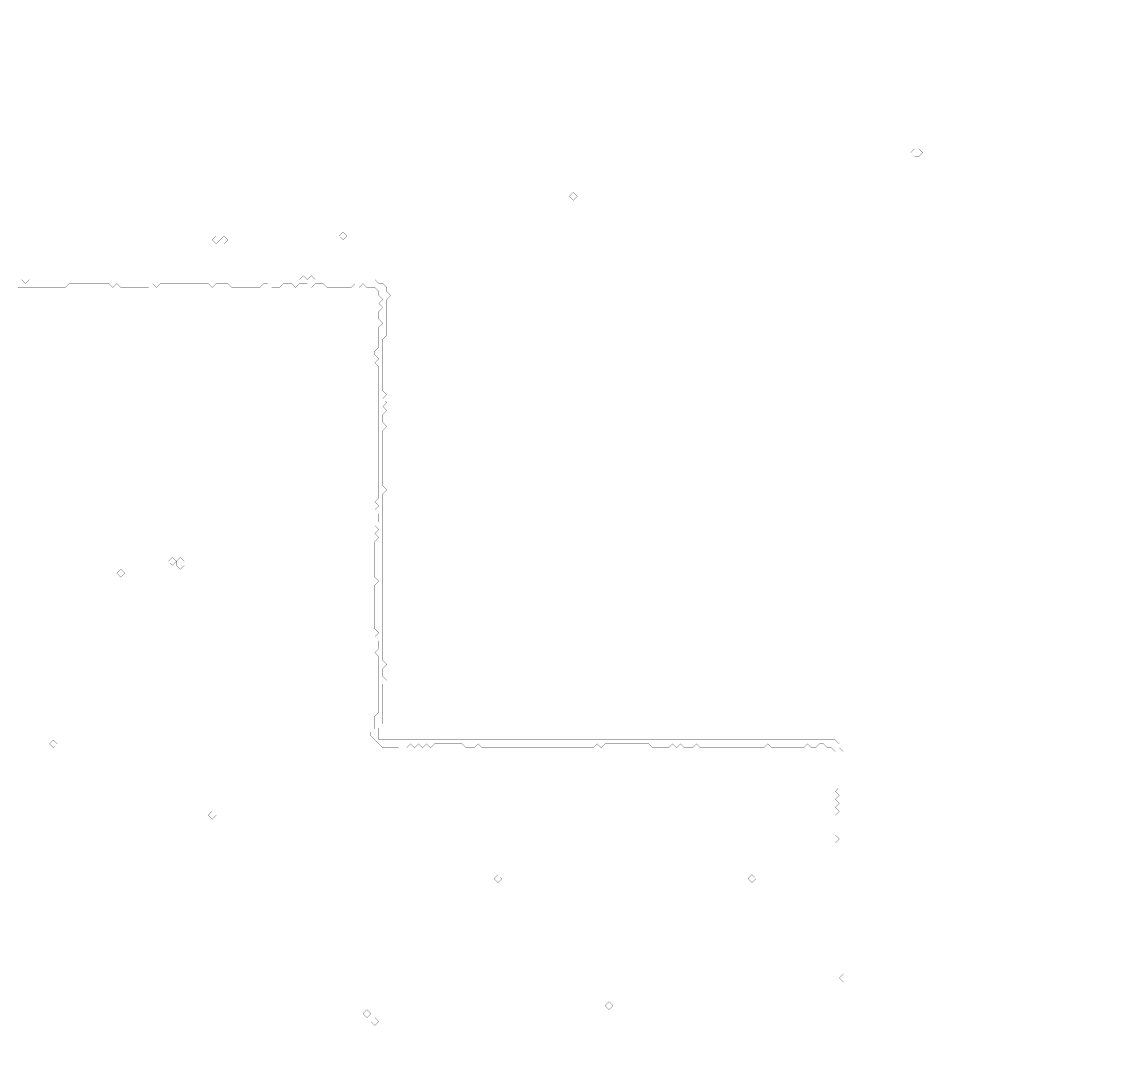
# Model space of a CAD drawing. Header units: metres. Extents: x 0 to 4994, y -4994 to 0.
# Drawn here: x 2336 to 4994, y -2517 to 0 of the extents above; entities that cross this region are included whole.
import ezdxf

# ---------------------------------------------------------------- set-up
doc = ezdxf.new("R2010")
doc.units = ezdxf.units.M
doc.layers.add('conductor', color=1, linetype='Continuous')
doc.layers.add('substrate', color=5, linetype='Continuous')

msp = doc.modelspace()

# ---------------------------------------------------------------- linework, layer by layer
at = {"layer": 'conductor', "const_width": 0.5}
msp.add_lwpolyline([(4339.4, -2521.5), (4339.4, -2511.8), (4339.4, -2502), (4339.4, -2492.2), (4339.4, -2482.5), (4339.4, -2472.7), (4339.4, -2462.9), (4339.4, -2453.1), (4339.4, -2443.4), (4339.4, -2433.6), (4339.4, -2423.8), (4339.4, -2414), (4339.4, -2404.3), (4339.4, -2394.5), (4339.4, -2384.7), (4339.4, -2374.9), (4339.4, -2365.2), (4339.4, -2355.4), (4339.4, -2345.6), (4339.4, -2335.9), (4339.4, -2326.1), (4339.4, -2316.3), (4339.4, -2306.5), (4339.4, -2296.8), (4339.4, -2287), (4339.4, -2277.2), (4339.4, -2267.4), (4339.4, -2257.7), (4339.4, -2247.9), (4339.4, -2238.1), (4339.4, -2228.3), (4339.4, -2218.6), (4339.4, -2208.8), (4339.4, -2199), (4339.4, -2189.2), (4339.4, -2179.5), (4339.4, -2169.7), (4339.4, -2159.9), (4339.4, -2150.2), (4339.4, -2140.4), (4339.4, -2130.6), (4339.4, -2120.8), (4339.4, -2111.1), (4339.4, -2101.3), (4339.4, -2091.5), (4339.4, -2081.7), (4339.4, -2072), (4339.4, -2062.2), (4339.4, -2052.4), (4339.4, -2042.6), (4339.4, -2032.9), (4339.4, -2023.1), (4349.2, -2013.3), (4339.4, -2003.6), (4339.4, -1993.8), (4339.4, -1984), (4339.4, -1974.2), (4339.4, -1964.5), (4339.4, -1954.7), (4349.2, -1944.9), (4339.4, -1935.1), (4349.2, -1925.4), (4339.4, -1915.6), (4349.2, -1905.8), (4339.4, -1896), (4349.2, -1886.3), (4339.4, -1876.5), (4339.4, -1866.7), (4339.4, -1857), (4339.4, -1847.2), (4339.4, -1837.4), (4339.4, -1827.6), (4339.4, -1817.9), (4339.4, -1808.1), (4339.4, -1798.3), (4329.6, -1788.5), (4319.9, -1788.5), (4310.1, -1778.8), (4300.3, -1778.8), (4290.5, -1788.5), (4280.8, -1788.5), (4271, -1778.8), (4261.2, -1788.5), (4251.4, -1788.5), (4241.7, -1788.5), (4231.9, -1788.5), (4222.1, -1788.5), (4212.4, -1788.5), (4202.6, -1788.5), (4192.8, -1788.5), (4183, -1788.5), (4173.3, -1778.8), (4163.5, -1788.5), (4153.7, -1788.5), (4143.9, -1788.5), (4134.2, -1788.5), (4124.4, -1788.5), (4114.6, -1788.5), (4104.8, -1788.5), (4095.1, -1788.5), (4085.3, -1788.5), (4075.5, -1788.5), (4065.8, -1788.5), (4056, -1788.5), (4046.2, -1788.5), (4036.4, -1788.5), (4026.7, -1788.5), (4016.9, -1788.5), (4007.1, -1788.5), (3997.3, -1778.8), (3987.6, -1788.5), (3977.8, -1788.5), (3968, -1788.5), (3958.2, -1778.8), (3948.5, -1788.5), (3938.7, -1778.8), (3928.9, -1788.5), (3919.1, -1788.5), (3909.4, -1788.5), (3899.6, -1788.5), (3889.8, -1788.5), (3880.1, -1778.8), (3870.3, -1778.8), (3860.5, -1778.8), (3850.7, -1778.8), (3841, -1778.8), (3831.2, -1778.8), (3821.4, -1778.8), (3811.6, -1778.8), (3801.9, -1778.8), (3792.1, -1778.8), (3782.3, -1778.8), (3772.5, -1778.8), (3762.8, -1788.5), (3753, -1778.8), (3743.2, -1788.5), (3733.5, -1788.5), (3723.7, -1788.5), (3713.9, -1788.5), (3704.1, -1788.5), (3694.4, -1788.5), (3684.6, -1788.5), (3674.8, -1788.5), (3665, -1788.5), (3655.3, -1788.5), (3645.5, -1788.5), (3635.7, -1788.5), (3625.9, -1788.5), (3616.2, -1788.5), (3606.4, -1788.5), (3596.6, -1788.5), (3586.9, -1788.5), (3577.1, -1788.5), (3567.3, -1788.5), (3557.5, -1788.5), (3547.8, -1788.5), (3538, -1788.5), (3528.2, -1788.5), (3518.4, -1788.5), (3508.7, -1788.5), (3498.9, -1788.5), (3489.1, -1788.5), (3479.3, -1788.5), (3469.6, -1788.5), (3459.8, -1778.8), (3450, -1788.5), (3440.2, -1788.5), (3430.5, -1788.5), (3420.7, -1778.8), (3410.9, -1778.8), (3401.2, -1778.8), (3391.4, -1778.8), (3381.6, -1778.8), (3371.8, -1778.8), (3362.1, -1778.8), (3352.3, -1778.8), (3342.5, -1788.5), (3332.7, -1778.8), (3323, -1788.5), (3313.2, -1778.8), (3303.4, -1788.5), (3293.6, -1778.8), (3283.9, -1788.5), (3274.1, -1778.8), (3264.3, -1788.5), (3254.6, -1788.5), (3244.8, -1788.5), (3235, -1788.5), (3225.2, -1788.5), (3215.5, -1778.8), (3205.7, -1769), (3195.9, -1759.2), (3195.9, -1749.4), (3205.7, -1739.7), (3205.7, -1729.9), (3205.7, -1720.1), (3205.7, -1710.4), (3215.5, -1700.6), (3215.5, -1690.8), (3215.5, -1681), (3215.5, -1671.3), (3215.5, -1661.5), (3215.5, -1651.7), (3215.5, -1641.9), (3215.5, -1632.2), (3215.5, -1622.4), (3215.5, -1612.6), (3215.5, -1602.8), (3215.5, -1593.1), (3215.5, -1583.3), (3215.5, -1573.5), (3215.5, -1563.8), (3205.7, -1554), (3215.5, -1544.2), (3215.5, -1534.4), (3215.5, -1524.7), (3205.7, -1514.9), (3215.5, -1505.1), (3205.7, -1495.3), (3205.7, -1485.6), (3205.7, -1475.8), (3205.7, -1466), (3205.7, -1456.2), (3205.7, -1446.5), (3205.7, -1436.7), (3205.7, -1426.9), (3205.7, -1417.1), (3205.7, -1407.4), (3205.7, -1397.6), (3205.7, -1387.8), (3215.5, -1378.1), (3205.7, -1368.3), (3205.7, -1358.5), (3205.7, -1348.7), (3205.7, -1339), (3205.7, -1329.2), (3205.7, -1319.4), (3205.7, -1309.6), (3205.7, -1299.9), (3205.7, -1290.1), (3205.7, -1280.3), (3215.5, -1270.5), (3205.7, -1260.8), (3215.5, -1251), (3205.7, -1241.2), (3215.5, -1231.5), (3215.5, -1221.7), (3215.5, -1211.9), (3205.7, -1202.1), (3215.5, -1192.4), (3205.7, -1182.6), (3215.5, -1172.8), (3215.5, -1163), (3215.5, -1153.3), (3215.5, -1143.5), (3215.5, -1133.7), (3215.5, -1123.9), (3215.5, -1114.2), (3215.5, -1104.4), (3215.5, -1094.6), (3215.5, -1084.9), (3215.5, -1075.1), (3215.5, -1065.3), (3215.5, -1055.5), (3215.5, -1045.8), (3215.5, -1036), (3215.5, -1026.2), (3215.5, -1016.4), (3215.5, -1006.7), (3215.5, -996.9), (3215.5, -987.1), (3215.5, -977.3), (3215.5, -967.6), (3215.5, -957.8), (3215.5, -948), (3215.5, -938.2), (3215.5, -928.5), (3215.5, -918.7), (3215.5, -908.9), (3215.5, -899.2), (3215.5, -889.4), (3215.5, -879.6), (3215.5, -869.8), (3215.5, -860.1), (3215.5, -850.3), (3205.7, -840.5), (3215.5, -830.7), (3205.7, -821), (3205.7, -811.2), (3215.5, -801.4), (3215.5, -791.6), (3215.5, -781.9), (3215.5, -772.1), (3215.5, -762.3), (3215.5, -752.6), (3225.2, -742.8), (3215.5, -733), (3215.5, -723.2), (3215.5, -713.5), (3225.2, -703.7), (3215.5, -693.9), (3225.2, -684.1), (3215.5, -674.4), (3215.5, -664.6), (3205.7, -654.8), (3195.9, -654.8), (3186.1, -654.8), (3176.4, -645), (3166.6, -654.8), (3156.8, -645), (3147, -654.8), (3137.3, -654.8), (3127.5, -654.8), (3117.7, -654.8), (3108, -654.8), (3098.2, -654.8), (3088.4, -654.8), (3078.6, -645), (3068.9, -645), (3059.1, -645), (3049.3, -654.8), (3039.5, -645), (3029.8, -645), (3020, -645), (3010.2, -654.8), (3000.4, -645), (2990.7, -645), (2980.9, -645), (2971.1, -654.8), (2961.4, -654.8), (2951.6, -654.8), (2941.8, -645), (2932, -645), (2922.3, -654.8), (2912.5, -654.8), (2902.7, -654.8), (2892.9, -654.8), (2883.2, -654.8), (2873.4, -654.8), (2863.6, -654.8), (2853.8, -654.8), (2844.1, -645), (2834.3, -645), (2824.5, -645), (2814.8, -645), (2805, -654.8), (2795.2, -645), (2785.4, -645), (2775.7, -645), (2765.9, -645), (2756.1, -645), (2746.3, -645), (2736.6, -645), (2726.8, -645), (2717, -645), (2707.2, -645), (2697.5, -645), (2687.7, -645), (2677.9, -645), (2668.1, -654.8), (2658.4, -645), (2648.6, -654.8), (2638.8, -654.8), (2629.1, -654.8), (2619.3, -654.8), (2609.5, -654.8), (2599.7, -654.8), (2590, -654.8), (2580.2, -654.8), (2570.4, -645), (2560.6, -654.8), (2550.9, -645), (2541.1, -645), (2531.3, -645), (2521.5, -645), (2511.8, -645), (2502, -645), (2492.2, -645), (2482.5, -645), (2472.7, -645), (2462.9, -645), (2453.1, -645), (2443.4, -654.8), (2433.6, -654.8), (2423.8, -654.8), (2414, -654.8), (2404.3, -654.8), (2394.5, -654.8), (2384.7, -654.8), (2374.9, -654.8), (2365.2, -654.8), (2355.4, -654.8), (2345.6, -654.8), (2335.9, -654.8), (2326.1, -654.8)], dxfattribs=at)
for points in [[(2697.5, -1329.2), (2707.2, -1319.4), (2717, -1329.2), (2707.2, -1339)], [(2717, -1329.2), (2726.8, -1319.4), (2736.6, -1329.2), (2736.6, -1339), (2726.8, -1348.7), (2717, -1339)], [(2570.4, -1358.5), (2580.2, -1348.7), (2590, -1358.5), (2580.2, -1368.3)], [(2404.3, -1778.8), (2414, -1769), (2423.8, -1778.8), (2414, -1788.5)], [(2795.2, -1954.7), (2805, -1944.9), (2814.8, -1954.7), (2805, -1964.5)], [(3498.9, -2111.1), (3508.7, -2101.3), (3518.4, -2111.1), (3508.7, -2120.8)], [(4124.4, -2111.1), (4134.2, -2101.3), (4143.9, -2111.1), (4134.2, -2120.8)], [(3772.5, -2423.8), (3782.3, -2414), (3792.1, -2423.8), (3782.3, -2433.6)], [(3176.4, -2443.4), (3186.1, -2433.6), (3195.9, -2443.4), (3186.1, -2453.1)], [(3195.9, -2462.9), (3205.7, -2453.1), (3215.5, -2462.9), (3205.7, -2472.7)]]:
    msp.add_lwpolyline(points, close=True, dxfattribs=at)
at = {"layer": 'substrate', "const_width": 0.5}
for points in [[(4994.2, -2521.5), (4994.2, -2511.8), (4994.2, -2502), (4994.2, -2492.2), (4994.2, -2482.5), (4994.2, -2472.7), (4994.2, -2462.9), (4994.2, -2453.1), (4994.2, -2443.4), (4994.2, -2433.6), (4994.2, -2423.8), (4994.2, -2414), (4994.2, -2404.3), (4994.2, -2394.5), (4994.2, -2384.7), (4994.2, -2374.9), (4994.2, -2365.2), (4994.2, -2355.4), (4994.2, -2345.6), (4994.2, -2335.9), (4994.2, -2326.1), (4994.2, -2316.3), (4994.2, -2306.5), (4994.2, -2296.8), (4994.2, -2287), (4994.2, -2277.2), (4994.2, -2267.4), (4994.2, -2257.7), (4994.2, -2247.9), (4994.2, -2238.1), (4994.2, -2228.3), (4994.2, -2218.6), (4994.2, -2208.8), (4994.2, -2199), (4994.2, -2189.2), (4994.2, -2179.5), (4994.2, -2169.7), (4994.2, -2159.9), (4994.2, -2150.2), (4994.2, -2140.4), (4994.2, -2130.6), (4994.2, -2120.8), (4994.2, -2111.1), (4994.2, -2101.3), (4994.2, -2091.5), (4994.2, -2081.7), (4994.2, -2072), (4994.2, -2062.2), (4994.2, -2052.4), (4994.2, -2042.6), (4994.2, -2032.9), (4994.2, -2023.1), (4994.2, -2013.3), (4994.2, -2003.6), (4994.2, -1993.8), (4994.2, -1984), (4994.2, -1974.2), (4994.2, -1964.5), (4994.2, -1954.7), (4994.2, -1944.9), (4994.2, -1935.1), (4994.2, -1925.4), (4994.2, -1915.6), (4994.2, -1905.8), (4994.2, -1896), (4994.2, -1886.3), (4994.2, -1876.5), (4994.2, -1866.7), (4994.2, -1857), (4994.2, -1847.2), (4994.2, -1837.4), (4994.2, -1827.6), (4994.2, -1817.9), (4994.2, -1808.1), (4994.2, -1798.3), (4994.2, -1788.5), (4994.2, -1778.8), (4994.2, -1769), (4994.2, -1759.2), (4994.2, -1749.4), (4994.2, -1739.7), (4994.2, -1729.9), (4994.2, -1720.1), (4994.2, -1710.4), (4994.2, -1700.6), (4994.2, -1690.8), (4994.2, -1681), (4994.2, -1671.3), (4994.2, -1661.5), (4994.2, -1651.7), (4994.2, -1641.9), (4994.2, -1632.2), (4994.2, -1622.4), (4994.2, -1612.6), (4994.2, -1602.8), (4994.2, -1593.1), (4994.2, -1583.3), (4994.2, -1573.5), (4994.2, -1563.8), (4994.2, -1554), (4994.2, -1544.2), (4994.2, -1534.4), (4994.2, -1524.7), (4994.2, -1514.9), (4994.2, -1505.1), (4994.2, -1495.3), (4994.2, -1485.6), (4994.2, -1475.8), (4994.2, -1466), (4994.2, -1456.2), (4994.2, -1446.5), (4994.2, -1436.7), (4994.2, -1426.9), (4994.2, -1417.1), (4994.2, -1407.4), (4994.2, -1397.6), (4994.2, -1387.8), (4994.2, -1378.1), (4994.2, -1368.3), (4994.2, -1358.5), (4994.2, -1348.7), (4994.2, -1339), (4994.2, -1329.2), (4994.2, -1319.4), (4994.2, -1309.6), (4994.2, -1299.9), (4994.2, -1290.1), (4994.2, -1280.3), (4994.2, -1270.5), (4994.2, -1260.8), (4994.2, -1251), (4994.2, -1241.2), (4994.2, -1231.5), (4994.2, -1221.7), (4994.2, -1211.9), (4994.2, -1202.1), (4994.2, -1192.4), (4994.2, -1182.6), (4994.2, -1172.8), (4994.2, -1163), (4994.2, -1153.3), (4994.2, -1143.5), (4994.2, -1133.7), (4994.2, -1123.9), (4994.2, -1114.2), (4994.2, -1104.4), (4994.2, -1094.6), (4994.2, -1084.9), (4994.2, -1075.1), (4994.2, -1065.3), (4994.2, -1055.5), (4994.2, -1045.8), (4994.2, -1036), (4994.2, -1026.2), (4994.2, -1016.4), (4994.2, -1006.7), (4994.2, -996.9), (4994.2, -987.1), (4994.2, -977.3), (4994.2, -967.6), (4994.2, -957.8), (4994.2, -948), (4994.2, -938.2), (4994.2, -928.5), (4994.2, -918.7), (4994.2, -908.9), (4994.2, -899.2), (4994.2, -889.4), (4994.2, -879.6), (4994.2, -869.8), (4994.2, -860.1), (4994.2, -850.3), (4994.2, -840.5), (4994.2, -830.7), (4994.2, -821), (4994.2, -811.2), (4994.2, -801.4), (4994.2, -791.6), (4994.2, -781.9), (4994.2, -772.1), (4994.2, -762.3), (4994.2, -752.6), (4994.2, -742.8), (4994.2, -733), (4994.2, -723.2), (4994.2, -713.5), (4994.2, -703.7), (4994.2, -693.9), (4994.2, -684.1), (4994.2, -674.4), (4994.2, -664.6), (4994.2, -654.8), (4994.2, -645), (4994.2, -635.3), (4994.2, -625.5), (4994.2, -615.7), (4994.2, -606), (4994.2, -596.2), (4994.2, -586.4), (4994.2, -576.6), (4994.2, -566.9), (4994.2, -557.1), (4994.2, -547.3), (4994.2, -537.5), (4994.2, -527.8), (4994.2, -518), (4994.2, -508.2), (4994.2, -498.4), (4994.2, -488.7), (4994.2, -478.9), (4994.2, -469.1), (4994.2, -459.4), (4994.2, -449.6), (4994.2, -439.8), (4994.2, -430), (4994.2, -420.3), (4994.2, -410.5), (4994.2, -400.7), (4994.2, -390.9), (4994.2, -381.2), (4994.2, -371.4), (4994.2, -361.6), (4994.2, -351.8), (4994.2, -342.1), (4994.2, -332.3), (4994.2, -322.5), (4994.2, -312.8), (4994.2, -303), (4994.2, -293.2), (4994.2, -283.4), (4994.2, -273.7), (4994.2, -263.9), (4994.2, -254.1), (4994.2, -244.3), (4994.2, -234.6), (4994.2, -224.8), (4994.2, -215), (4994.2, -205.2), (4994.2, -195.5), (4994.2, -185.7), (4994.2, -175.9), (4994.2, -166.1), (4994.2, -156.4), (4994.2, -146.6), (4994.2, -136.8), (4994.2, -127.1), (4994.2, -117.3), (4994.2, -107.5), (4994.2, -97.7), (4994.2, -88), (4994.2, -78.2), (4994.2, -68.4), (4994.2, -58.6), (4994.2, -48.9), (4994.2, -39.1), (4994.2, -29.3), (4994.2, -19.5), (4994.2, -9.8), (4994.2, 0), (4984.5, 0), (4974.7, 0), (4964.9, 0), (4955.1, 0), (4945.4, 0), (4935.6, 0), (4925.8, 0), (4916, 0), (4906.3, 0), (4896.5, 0), (4886.7, 0), (4876.9, 0), (4867.2, 0), (4857.4, 0), (4847.6, 0), (4837.9, 0), (4828.1, 0), (4818.3, 0), (4808.5, 0), (4798.8, 0), (4789, 0), (4779.2, 0), (4769.4, 0), (4759.7, 0), (4749.9, 0), (4740.1, 0), (4730.3, 0), (4720.6, 0), (4710.8, 0), (4701, 0), (4691.2, 0), (4681.5, 0), (4671.7, 0), (4661.9, 0), (4652.2, 0), (4642.4, 0), (4632.6, 0), (4622.8, 0), (4613.1, 0), (4603.3, 0), (4593.5, 0), (4583.7, 0), (4574, 0), (4564.2, 0), (4554.4, 0), (4544.6, 0), (4534.9, 0), (4525.1, 0), (4515.3, 0), (4505.6, 0), (4495.8, 0), (4486, 0), (4476.2, 0), (4466.5, 0), (4456.7, 0), (4446.9, 0), (4437.1, 0), (4427.4, 0), (4417.6, 0), (4407.8, 0), (4398, 0), (4388.3, 0), (4378.5, 0), (4368.7, 0), (4359, 0), (4349.2, 0), (4339.4, 0), (4329.6, 0), (4319.9, 0), (4310.1, 0), (4300.3, 0), (4290.5, 0), (4280.8, 0), (4271, 0), (4261.2, 0), (4251.4, 0), (4241.7, 0), (4231.9, 0), (4222.1, 0), (4212.4, 0), (4202.6, 0), (4192.8, 0), (4183, 0), (4173.3, 0), (4163.5, 0), (4153.7, 0), (4143.9, 0), (4134.2, 0), (4124.4, 0), (4114.6, 0), (4104.8, 0), (4095.1, 0), (4085.3, 0), (4075.5, 0), (4065.8, 0), (4056, 0), (4046.2, 0), (4036.4, 0), (4026.7, 0), (4016.9, 0), (4007.1, 0), (3997.3, 0), (3987.6, 0), (3977.8, 0), (3968, 0), (3958.2, 0), (3948.5, 0), (3938.7, 0), (3928.9, 0), (3919.1, 0), (3909.4, 0), (3899.6, 0), (3889.8, 0), (3880.1, 0), (3870.3, 0), (3860.5, 0), (3850.7, 0), (3841, 0), (3831.2, 0), (3821.4, 0), (3811.6, 0), (3801.9, 0), (3792.1, 0), (3782.3, 0), (3772.5, 0), (3762.8, 0), (3753, 0), (3743.2, 0), (3733.5, 0), (3723.7, 0), (3713.9, 0), (3704.1, 0), (3694.4, 0), (3684.6, 0), (3674.8, 0), (3665, 0), (3655.3, 0), (3645.5, 0), (3635.7, 0), (3625.9, 0), (3616.2, 0), (3606.4, 0), (3596.6, 0), (3586.9, 0), (3577.1, 0), (3567.3, 0), (3557.5, 0), (3547.8, 0), (3538, 0), (3528.2, 0), (3518.4, 0), (3508.7, 0), (3498.9, 0), (3489.1, 0), (3479.3, 0), (3469.6, 0), (3459.8, 0), (3450, 0), (3440.2, 0), (3430.5, 0), (3420.7, 0), (3410.9, 0), (3401.2, 0), (3391.4, 0), (3381.6, 0), (3371.8, 0), (3362.1, 0), (3352.3, 0), (3342.5, 0), (3332.7, 0), (3323, 0), (3313.2, 0), (3303.4, 0), (3293.6, 0), (3283.9, 0), (3274.1, 0), (3264.3, 0), (3254.6, 0), (3244.8, 0), (3235, 0), (3225.2, 0), (3215.5, 0), (3205.7, 0), (3195.9, 0), (3186.1, 0), (3176.4, 0), (3166.6, 0), (3156.8, 0), (3147, 0), (3137.3, 0), (3127.5, 0), (3117.7, 0), (3108, 0), (3098.2, 0), (3088.4, 0), (3078.6, 0), (3068.9, 0), (3059.1, 0), (3049.3, 0), (3039.5, 0), (3029.8, 0), (3020, 0), (3010.2, 0), (3000.4, 0), (2990.7, 0), (2980.9, 0), (2971.1, 0), (2961.4, 0), (2951.6, 0), (2941.8, 0), (2932, 0), (2922.3, 0), (2912.5, 0), (2902.7, 0), (2892.9, 0), (2883.2, 0), (2873.4, 0), (2863.6, 0), (2853.8, 0), (2844.1, 0), (2834.3, 0), (2824.5, 0), (2814.8, 0), (2805, 0), (2795.2, 0), (2785.4, 0), (2775.7, 0), (2765.9, 0), (2756.1, 0), (2746.3, 0), (2736.6, 0), (2726.8, 0), (2717, 0), (2707.2, 0), (2697.5, 0), (2687.7, 0), (2677.9, 0), (2668.1, 0), (2658.4, 0), (2648.6, 0), (2638.8, 0), (2629.1, 0), (2619.3, 0), (2609.5, 0), (2599.7, 0), (2590, 0), (2580.2, 0), (2570.4, 0), (2560.6, 0), (2550.9, 0), (2541.1, 0), (2531.3, 0), (2521.5, 0), (2511.8, 0), (2502, 0), (2492.2, 0), (2482.5, 0), (2472.7, 0), (2462.9, 0), (2453.1, 0), (2443.4, 0), (2433.6, 0), (2423.8, 0), (2414, 0), (2404.3, 0), (2394.5, 0), (2384.7, 0), (2374.9, 0), (2365.2, 0), (2355.4, 0), (2345.6, 0), (2335.9, 0), (2326.1, 0)], [(2326.1, -635.3), (2335.9, -635.3), (2345.6, -645), (2355.4, -635.3), (2365.2, -635.3), (2374.9, -635.3), (2384.7, -635.3), (2394.5, -635.3), (2404.3, -635.3), (2414, -635.3), (2423.8, -635.3), (2433.6, -635.3), (2443.4, -635.3), (2453.1, -635.3), (2462.9, -635.3), (2472.7, -635.3), (2482.5, -635.3), (2492.2, -635.3), (2502, -635.3), (2511.8, -635.3), (2521.5, -635.3), (2531.3, -635.3), (2541.1, -635.3), (2550.9, -635.3), (2560.6, -635.3), (2570.4, -635.3), (2580.2, -635.3), (2590, -635.3), (2599.7, -635.3), (2609.5, -635.3), (2619.3, -635.3), (2629.1, -635.3), (2638.8, -635.3), (2648.6, -635.3), (2658.4, -635.3), (2668.1, -635.3), (2677.9, -635.3), (2687.7, -635.3), (2697.5, -635.3), (2707.2, -635.3), (2717, -635.3), (2726.8, -635.3), (2736.6, -635.3), (2746.3, -635.3), (2756.1, -635.3), (2765.9, -635.3), (2775.7, -635.3), (2785.4, -635.3), (2795.2, -635.3), (2805, -635.3), (2814.8, -635.3), (2824.5, -635.3), (2834.3, -635.3), (2844.1, -635.3), (2853.8, -635.3), (2863.6, -635.3), (2873.4, -635.3), (2883.2, -635.3), (2892.9, -635.3), (2902.7, -635.3), (2912.5, -635.3), (2922.3, -635.3), (2932, -635.3), (2941.8, -635.3), (2951.6, -635.3), (2961.4, -635.3), (2971.1, -635.3), (2980.9, -635.3), (2990.7, -635.3), (3000.4, -635.3), (3010.2, -635.3), (3020, -635.3), (3029.8, -625.5), (3039.5, -635.3), (3049.3, -625.5), (3059.1, -635.3), (3068.9, -635.3), (3078.6, -635.3), (3088.4, -635.3), (3098.2, -635.3), (3108, -635.3), (3117.7, -635.3), (3127.5, -635.3), (3137.3, -635.3), (3147, -635.3), (3156.8, -635.3), (3166.6, -635.3), (3176.4, -635.3), (3186.1, -635.3), (3195.9, -635.3), (3205.7, -635.3), (3215.5, -645), (3225.2, -645), (3235, -654.8), (3235, -664.6), (3244.8, -674.4), (3235, -684.1), (3235, -693.9), (3235, -703.7), (3235, -713.5), (3235, -723.2), (3235, -733), (3235, -742.8), (3235, -752.6), (3235, -762.3), (3235, -772.1), (3225.2, -781.9), (3225.2, -791.6), (3225.2, -801.4), (3225.2, -811.2), (3225.2, -821), (3225.2, -830.7), (3225.2, -840.5), (3225.2, -850.3), (3225.2, -860.1), (3225.2, -869.8), (3225.2, -879.6), (3225.2, -889.4), (3225.2, -899.2), (3225.2, -908.9), (3235, -918.7), (3225.2, -928.5), (3235, -938.2), (3225.2, -948), (3235, -957.8), (3225.2, -967.6), (3225.2, -977.3), (3225.2, -987.1), (3235, -996.9), (3225.2, -1006.7), (3225.2, -1016.4), (3225.2, -1026.2), (3225.2, -1036), (3225.2, -1045.8), (3225.2, -1055.5), (3225.2, -1065.3), (3225.2, -1075.1), (3225.2, -1084.9), (3225.2, -1094.6), (3225.2, -1104.4), (3225.2, -1114.2), (3225.2, -1123.9), (3225.2, -1133.7), (3225.2, -1143.5), (3235, -1153.3), (3225.2, -1163), (3225.2, -1172.8), (3225.2, -1182.6), (3225.2, -1192.4), (3225.2, -1202.1), (3225.2, -1211.9), (3225.2, -1221.7), (3225.2, -1231.5), (3225.2, -1241.2), (3225.2, -1251), (3225.2, -1260.8), (3225.2, -1270.5), (3225.2, -1280.3), (3225.2, -1290.1), (3225.2, -1299.9), (3225.2, -1309.6), (3225.2, -1319.4), (3225.2, -1329.2), (3225.2, -1339), (3225.2, -1348.7), (3225.2, -1358.5), (3225.2, -1368.3), (3225.2, -1378.1), (3225.2, -1387.8), (3225.2, -1397.6), (3225.2, -1407.4), (3225.2, -1417.1), (3225.2, -1426.9), (3225.2, -1436.7), (3225.2, -1446.5), (3225.2, -1456.2), (3225.2, -1466), (3225.2, -1475.8), (3225.2, -1485.6), (3225.2, -1495.3), (3225.2, -1505.1), (3225.2, -1514.9), (3225.2, -1524.7), (3225.2, -1534.4), (3225.2, -1544.2), (3225.2, -1554), (3225.2, -1563.8), (3225.2, -1573.5), (3235, -1583.3), (3225.2, -1593.1), (3225.2, -1602.8), (3225.2, -1612.6), (3235, -1622.4), (3225.2, -1632.2), (3225.2, -1641.9), (3225.2, -1651.7), (3225.2, -1661.5), (3225.2, -1671.3), (3225.2, -1681), (3225.2, -1690.8), (3225.2, -1700.6), (3225.2, -1710.4), (3225.2, -1720.1), (3225.2, -1729.9), (3215.5, -1739.7), (3215.5, -1749.4), (3215.5, -1759.2), (3215.5, -1769), (3225.2, -1769), (3235, -1769), (3244.8, -1769), (3254.6, -1769), (3264.3, -1769), (3274.1, -1769), (3283.9, -1769), (3293.6, -1769), (3303.4, -1769), (3313.2, -1769), (3323, -1769), (3332.7, -1769), (3342.5, -1769), (3352.3, -1769), (3362.1, -1769), (3371.8, -1769), (3381.6, -1769), (3391.4, -1769), (3401.2, -1769), (3410.9, -1769), (3420.7, -1769), (3430.5, -1769), (3440.2, -1769), (3450, -1769), (3459.8, -1769), (3469.6, -1769), (3479.3, -1769), (3489.1, -1769), (3498.9, -1769), (3508.7, -1769), (3518.4, -1769), (3528.2, -1769), (3538, -1769), (3547.8, -1769), (3557.5, -1769), (3567.3, -1769), (3577.1, -1769), (3586.9, -1769), (3596.6, -1769), (3606.4, -1769), (3616.2, -1769), (3625.9, -1769), (3635.7, -1769), (3645.5, -1769), (3655.3, -1769), (3665, -1769), (3674.8, -1769), (3684.6, -1769), (3694.4, -1769), (3704.1, -1769), (3713.9, -1769), (3723.7, -1769), (3733.5, -1769), (3743.2, -1769), (3753, -1769), (3762.8, -1769), (3772.5, -1769), (3782.3, -1769), (3792.1, -1769), (3801.9, -1769), (3811.6, -1769), (3821.4, -1769), (3831.2, -1769), (3841, -1769), (3850.7, -1769), (3860.5, -1769), (3870.3, -1769), (3880.1, -1769), (3889.8, -1769), (3899.6, -1769), (3909.4, -1769), (3919.1, -1769), (3928.9, -1769), (3938.7, -1769), (3948.5, -1769), (3958.2, -1769), (3968, -1769), (3977.8, -1769), (3987.6, -1769), (3997.3, -1769), (4007.1, -1769), (4016.9, -1769), (4026.7, -1769), (4036.4, -1769), (4046.2, -1769), (4056, -1769), (4065.8, -1769), (4075.5, -1769), (4085.3, -1769), (4095.1, -1769), (4104.8, -1769), (4114.6, -1769), (4124.4, -1769), (4134.2, -1769), (4143.9, -1769), (4153.7, -1769), (4163.5, -1769), (4173.3, -1769), (4183, -1769), (4192.8, -1769), (4202.6, -1769), (4212.4, -1769), (4222.1, -1769), (4231.9, -1769), (4241.7, -1769), (4251.4, -1769), (4261.2, -1769), (4271, -1769), (4280.8, -1769), (4290.5, -1769), (4300.3, -1769), (4310.1, -1769), (4319.9, -1769), (4329.6, -1769), (4339.4, -1769), (4349.2, -1778.8), (4349.2, -1788.5), (4359, -1798.3), (4359, -1808.1), (4359, -1817.9), (4359, -1827.6), (4359, -1837.4), (4359, -1847.2), (4359, -1857), (4359, -1866.7), (4359, -1876.5), (4359, -1886.3), (4359, -1896), (4359, -1905.8), (4359, -1915.6), (4359, -1925.4), (4359, -1935.1), (4359, -1944.9), (4359, -1954.7), (4359, -1964.5), (4359, -1974.2), (4359, -1984), (4359, -1993.8), (4359, -2003.6), (4359, -2013.3), (4359, -2023.1), (4359, -2032.9), (4359, -2042.6), (4359, -2052.4), (4359, -2062.2), (4359, -2072), (4359, -2081.7), (4359, -2091.5), (4359, -2101.3), (4359, -2111.1), (4359, -2120.8), (4359, -2130.6), (4359, -2140.4), (4359, -2150.2), (4359, -2159.9), (4359, -2169.7), (4359, -2179.5), (4359, -2189.2), (4359, -2199), (4359, -2208.8), (4359, -2218.6), (4359, -2228.3), (4359, -2238.1), (4359, -2247.9), (4359, -2257.7), (4359, -2267.4), (4359, -2277.2), (4359, -2287), (4359, -2296.8), (4359, -2306.5), (4359, -2316.3), (4359, -2326.1), (4359, -2335.9), (4359, -2345.6), (4349.2, -2355.4), (4359, -2365.2), (4359, -2374.9), (4359, -2384.7), (4359, -2394.5), (4359, -2404.3), (4359, -2414), (4359, -2423.8), (4359, -2433.6), (4359, -2443.4), (4359, -2453.1), (4359, -2462.9), (4359, -2472.7), (4359, -2482.5), (4359, -2492.2), (4359, -2502), (4359, -2511.8), (4359, -2521.5)]]:
    msp.add_lwpolyline(points, dxfattribs=at)
for points in [[(4525.1, -322.5), (4534.9, -312.8), (4544.6, -312.8), (4554.4, -322.5), (4544.6, -332.3), (4534.9, -332.3)], [(3684.6, -430), (3694.4, -420.3), (3704.1, -430), (3694.4, -439.8)], [(2805, -537.5), (2814.8, -527.8), (2824.5, -537.5), (2814.8, -547.3)], [(2824.5, -537.5), (2834.3, -527.8), (2844.1, -537.5), (2834.3, -547.3)], [(3117.7, -527.8), (3127.5, -518), (3137.3, -527.8), (3127.5, -537.5)], [(2638.8, -1094.6)], [(2726.8, -1329.2), (2726.8, -1339)], [(2414, -1778.8)], [(2805, -1954.7)], [(3508.7, -2111.1)], [(4134.2, -2111.1)], [(3782.3, -2423.8)]]:
    msp.add_lwpolyline(points, close=True, dxfattribs=at)

doc.saveas('drawing.dxf')
